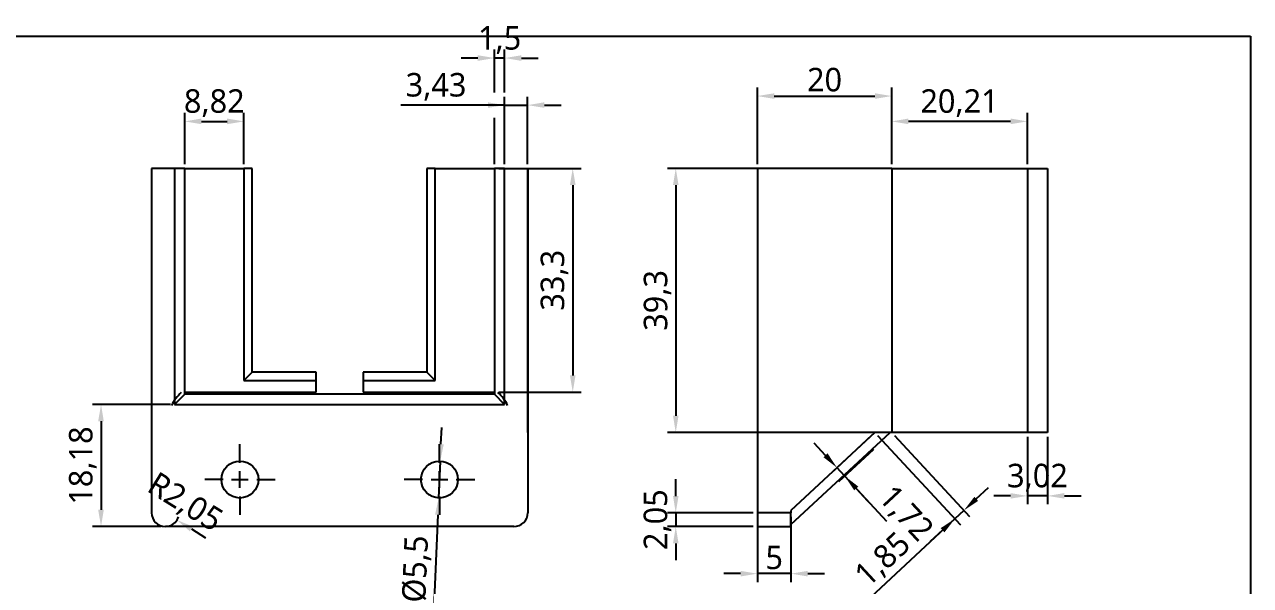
# Model space of a CAD drawing. Extents: x 20 to 297, y 10 to 202.
# Drawn here: x 114.4 to 297, y 118.3 to 201.7 of the extents above; entities that cross this region are included whole.
import ezdxf

# ---------------------------------------------------------------- set-up
doc = ezdxf.new("R2010")
doc.units = 0
doc.header["$LTSCALE"] = 12.7
doc.header["$MEASUREMENT"] = 0
doc.header["$PDMODE"] = 33
doc.header["$PDSIZE"] = 1
doc.linetypes.add('CENTER', pattern=[0.787402, 0.492126, -0.098425, 0.098425, -0.098425])
doc.layers.get('DEFPOINTS').update_dxf_attribs({"linetype": 'CONTINUOUS'})
for name, color, linetype in [('ANNOTATION_TEXT', 7, 'CONTINUOUS'), ('BORDER_FRAME', 7, 'CONTINUOUS'), ('CENTERMARKS', 7, 'CONTINUOUS'), ('TANGENT_LINES', 7, 'CONTINUOUS'), ('VISIBLE', 7, 'CONTINUOUS')]:
    doc.layers.add(name, color=color, linetype=linetype)
doc.styles.add('ONSHAPE-STANDARD-DIMENSION', font='')
doc.styles.get('ONSHAPE-STANDARD-DIMENSION').set_extended_font_data('Noto Sans')
doc.dimstyles.new('ONSHAPE-CHAMFERDIMSTYLE', dxfattribs={"dimtxt": 3.5, "dimasz": 2.5, "dimexe": 1.25, "dimexo": 0.625, "dimtad": 1, "dimtxsty": 'ONSHAPE-STANDARD-DIMENSION', "dimcen": 2.5, "dimclrd": 7, "dimclre": 7, "dimclrt": 7, "dimadec": 1, "dimazin": 3, "dimtfac": 1, "dimtmove": 0, "dimatfit": 3})
doc.dimstyles.new('ONSHAPE-ISO-25$0', dxfattribs={"dimtxt": 3.5, "dimasz": 2.5, "dimexe": 1.25, "dimexo": 0.625, "dimtad": 1, "dimtxsty": 'ONSHAPE-STANDARD-DIMENSION', "dimcen": 2.5, "dimclrd": 7, "dimclre": 7, "dimclrt": 7, "dimadec": 1, "dimazin": 3, "dimtfac": 1, "dimtmove": 0, "dimatfit": 3})
doc.dimstyles.new('ONSHAPE-ISO-25$3', dxfattribs={"dimtxt": 3.5, "dimasz": 2.5, "dimexe": 1.25, "dimexo": 0.625, "dimtad": 1, "dimtxsty": 'ONSHAPE-STANDARD-DIMENSION', "dimcen": 0, "dimclrd": 7, "dimclre": 7, "dimclrt": 7, "dimadec": 1, "dimazin": 3, "dimtfac": 1, "dimtmove": 0, "dimatfit": 3})
doc.dimstyles.new('ONSHAPE-ISO-25$4', dxfattribs={"dimtxt": 3.5, "dimasz": 2.5, "dimexe": 1.25, "dimexo": 0.625, "dimtad": 1, "dimtxsty": 'ONSHAPE-STANDARD-DIMENSION', "dimcen": 0, "dimclrd": 7, "dimclre": 7, "dimclrt": 7, "dimadec": 1, "dimazin": 3, "dimtfac": 1, "dimtmove": 0, "dimatfit": 3})

# ---------------------------------------------------------------- blocks, each defined once
blk = doc.blocks.new('*D8')
at = {"layer": 'ANNOTATION_TEXT', "color": 7}
for p, q in [((138.28, 180.94), (138.28, 188.55)), ((147.1, 180.94), (147.1, 188.55)), ((140.78, 187.3), (144.6, 187.3))]:
    blk.add_line(p, q, dxfattribs=at)
for points in [[(140.78, 187.72), (140.78, 186.88), (138.28, 187.3)], [(144.6, 186.88), (144.6, 187.72), (147.1, 187.3)]]:
    blk.add_solid(points, dxfattribs=at)
at = {"layer": 'DEFPOINTS', "color": 0}
for p in [(147.1, 187.3), (147.1, 187.3), (138.28, 180.31), (147.1, 180.31)]:
    blk.add_point(p, dxfattribs=at)
at = {"layer": 'ANNOTATION_TEXT', "color": 7, "insert": (142.69, 190.01), "char_height": 3.5, "attachment_point": 5, "style": 'ONSHAPE-STANDARD-DIMENSION'}
blk.add_mtext('8,82', dxfattribs=at)
blk = doc.blocks.new('*D9')
at = {"layer": 'ANNOTATION_TEXT', "color": 7}
for p, q in [((185.93, 180.94), (185.93, 190.97)), ((189.35, 180.94), (189.35, 190.97)), ((185.93, 189.72), (170.49, 189.72)), ((183.43, 189.72), (180.93, 189.72)), ((185.93, 189.72), (189.35, 189.72)), ((191.85, 189.72), (194.35, 189.72))]:
    blk.add_line(p, q, dxfattribs=at)
for points in [[(183.43, 189.31), (183.43, 190.14), (185.93, 189.72)], [(191.85, 190.14), (191.85, 189.31), (189.35, 189.72)]]:
    blk.add_solid(points, dxfattribs=at)
at = {"layer": 'DEFPOINTS', "color": 0}
for p in [(189.35, 189.72), (189.35, 189.72), (185.93, 180.31), (189.35, 180.31)]:
    blk.add_point(p, dxfattribs=at)
at = {"layer": 'ANNOTATION_TEXT', "color": 7, "insert": (175.71, 192.43), "char_height": 3.5, "attachment_point": 5, "style": 'ONSHAPE-STANDARD-DIMENSION'}
blk.add_mtext('3,43', dxfattribs=at)
blk = doc.blocks.new('*D10')
at = {"layer": 'ANNOTATION_TEXT', "color": 7}
for p, q in [((184.43, 191.6), (184.43, 197.97)), ((185.93, 191.6), (185.93, 197.97)), ((181.93, 196.72), (179.43, 196.72)), ((185.93, 196.72), (184.43, 196.72)), ((188.43, 196.72), (190.93, 196.72)), ((184.43, 180.94), (184.43, 187.85)), ((185.93, 180.94), (185.93, 187.85))]:
    blk.add_line(p, q, dxfattribs=at)
for points in [[(181.93, 196.3), (181.93, 197.14), (184.43, 196.72)], [(188.43, 197.14), (188.43, 196.3), (185.93, 196.72)]]:
    blk.add_solid(points, dxfattribs=at)
at = {"layer": 'DEFPOINTS', "color": 0}
for p in [(184.43, 196.72), (184.43, 196.72), (184.43, 180.31), (185.93, 180.31)]:
    blk.add_point(p, dxfattribs=at)
at = {"layer": 'ANNOTATION_TEXT', "color": 7, "insert": (185.18, 199.41), "char_height": 3.5, "attachment_point": 5, "style": 'ONSHAPE-STANDARD-DIMENSION'}
blk.add_mtext('1,5', dxfattribs=at)
blk = doc.blocks.new('*D11')
at = {"layer": 'ANNOTATION_TEXT', "color": 7}
for p, q in [((176.44, 139.26), (176.55, 141.75)), ((176.33, 136.76), (176.1, 131.26)), ((175.99, 128.77), (175.39, 114.9))]:
    blk.add_line(p, q, dxfattribs=at)
for points in [[(176.03, 139.27), (176.86, 139.24), (176.33, 136.76)], [(176.41, 128.75), (175.57, 128.78), (176.1, 131.26)]]:
    blk.add_solid(points, dxfattribs=at)
at = {"layer": 'DEFPOINTS', "color": 0}
for p in [(176.33, 136.76), (176.1, 131.26)]:
    blk.add_point(p, dxfattribs=at)
at = {"layer": 'ANNOTATION_TEXT', "color": 7, "insert": (172.88, 120.7), "char_height": 3.5, "attachment_point": 5, "rotation": 87.5373, "style": 'ONSHAPE-STANDARD-DIMENSION'}
blk.add_mtext('%%c5,5', dxfattribs=at)
blk = doc.blocks.new('*D12')
at = {"layer": 'ANNOTATION_TEXT', "color": 7}
for p, q in [((136.15, 145.19), (124.57, 145.19)), ((125.82, 142.69), (125.82, 129.51)), ((134.78, 127.01), (124.57, 127.01))]:
    blk.add_line(p, q, dxfattribs=at)
for points in [[(126.23, 142.69), (125.4, 142.69), (125.82, 145.19)], [(125.4, 129.51), (126.23, 129.51), (125.82, 127.01)]]:
    blk.add_solid(points, dxfattribs=at)
at = {"layer": 'DEFPOINTS', "color": 0}
for p in [(136.78, 145.19), (125.82, 127.01), (125.82, 127.01), (135.4, 127.01)]:
    blk.add_point(p, dxfattribs=at)
at = {"layer": 'ANNOTATION_TEXT', "color": 7, "insert": (123.11, 136.1), "char_height": 3.5, "attachment_point": 5, "rotation": 90, "style": 'ONSHAPE-STANDARD-DIMENSION'}
blk.add_mtext('18,18', dxfattribs=at)
blk = doc.blocks.new('*D13')
at = {"layer": 'ANNOTATION_TEXT', "color": 7}
for p, q in [((185.05, 180.31), (197.32, 180.31)), ((196.07, 177.81), (196.07, 149.51)), ((185.05, 147.01), (197.32, 147.01))]:
    blk.add_line(p, q, dxfattribs=at)
for points in [[(196.49, 177.81), (195.65, 177.81), (196.07, 180.31)], [(195.65, 149.51), (196.49, 149.51), (196.07, 147.01)]]:
    blk.add_solid(points, dxfattribs=at)
at = {"layer": 'DEFPOINTS', "color": 0}
for p in [(184.43, 180.31), (184.43, 147.01), (196.07, 147.01), (196.07, 147.01)]:
    blk.add_point(p, dxfattribs=at)
at = {"layer": 'ANNOTATION_TEXT', "color": 7, "insert": (193.36, 163.66), "char_height": 3.5, "attachment_point": 5, "rotation": 90, "style": 'ONSHAPE-STANDARD-DIMENSION'}
blk.add_mtext('33,3', dxfattribs=at)
blk = doc.blocks.new('*D14')
at = {"layer": 'ANNOTATION_TEXT', "color": 7}
for p, q in [((223.57, 180.94), (223.57, 192.32)), ((243.57, 180.94), (243.57, 192.32)), ((226.07, 191.07), (241.07, 191.07))]:
    blk.add_line(p, q, dxfattribs=at)
for points in [[(226.07, 191.48), (226.07, 190.65), (223.57, 191.07)], [(241.07, 190.65), (241.07, 191.48), (243.57, 191.07)]]:
    blk.add_solid(points, dxfattribs=at)
at = {"layer": 'DEFPOINTS', "color": 0}
for p in [(243.57, 191.07), (243.57, 191.07), (223.57, 180.31), (243.57, 180.31)]:
    blk.add_point(p, dxfattribs=at)
at = {"layer": 'ANNOTATION_TEXT', "color": 7, "insert": (233.57, 193.49), "char_height": 3.5, "attachment_point": 5, "style": 'ONSHAPE-STANDARD-DIMENSION'}
blk.add_mtext('20', dxfattribs=at)
blk = doc.blocks.new('*D15')
at = {"layer": 'ANNOTATION_TEXT', "color": 7}
for p, q in [((243.57, 180.94), (243.57, 188.55)), ((263.77, 180.94), (263.77, 188.55)), ((261.27, 187.3), (246.07, 187.3))]:
    blk.add_line(p, q, dxfattribs=at)
for points in [[(246.07, 187.72), (246.07, 186.88), (243.57, 187.3)], [(261.27, 186.88), (261.27, 187.72), (263.77, 187.3)]]:
    blk.add_solid(points, dxfattribs=at)
at = {"layer": 'DEFPOINTS', "color": 0}
for p in [(243.57, 187.3), (243.57, 187.3), (243.57, 180.31), (263.77, 180.31)]:
    blk.add_point(p, dxfattribs=at)
at = {"layer": 'ANNOTATION_TEXT', "color": 7, "insert": (253.67, 190.01), "char_height": 3.5, "attachment_point": 5, "style": 'ONSHAPE-STANDARD-DIMENSION'}
blk.add_mtext('20,21', dxfattribs=at)
blk = doc.blocks.new('*D16')
at = {"layer": 'ANNOTATION_TEXT', "color": 7}
for p, q in [((263.77, 140.39), (263.77, 130.33)), ((266.79, 140.39), (266.79, 130.33)), ((261.27, 131.58), (258.77, 131.58)), ((266.79, 131.58), (263.77, 131.58)), ((269.29, 131.58), (271.79, 131.58))]:
    blk.add_line(p, q, dxfattribs=at)
for points in [[(261.27, 131.17), (261.27, 132), (263.77, 131.58)], [(269.29, 132), (269.29, 131.17), (266.79, 131.58)]]:
    blk.add_solid(points, dxfattribs=at)
at = {"layer": 'DEFPOINTS', "color": 0}
for p in [(263.77, 141.01), (266.79, 141.01), (263.77, 131.58), (263.77, 131.58)]:
    blk.add_point(p, dxfattribs=at)
at = {"layer": 'ANNOTATION_TEXT', "color": 7, "insert": (265.28, 134.29), "char_height": 3.5, "attachment_point": 5, "style": 'ONSHAPE-STANDARD-DIMENSION'}
blk.add_mtext('3,02', dxfattribs=at)
blk = doc.blocks.new('*D17')
at = {"layer": 'ANNOTATION_TEXT', "color": 7}
for p, q in [((242.94, 180.31), (210.16, 180.31)), ((211.41, 177.81), (211.41, 143.51)), ((242.94, 141.01), (210.16, 141.01))]:
    blk.add_line(p, q, dxfattribs=at)
for points in [[(211.83, 177.81), (211, 177.81), (211.41, 180.31)], [(211, 143.51), (211.83, 143.51), (211.41, 141.01)]]:
    blk.add_solid(points, dxfattribs=at)
at = {"layer": 'DEFPOINTS', "color": 0}
for p in [(243.57, 180.31), (211.41, 141.01), (211.41, 141.01), (243.57, 141.01)]:
    blk.add_point(p, dxfattribs=at)
at = {"layer": 'ANNOTATION_TEXT', "color": 7, "insert": (208.71, 160.66), "char_height": 3.5, "attachment_point": 5, "rotation": 90, "style": 'ONSHAPE-STANDARD-DIMENSION'}
blk.add_mtext('39,3', dxfattribs=at)
blk = doc.blocks.new('*D18')
at = {"layer": 'ANNOTATION_TEXT', "color": 7}
for p, q in [((241.47, 140.55), (253.83, 127.26)), ((243.99, 140.55), (255.18, 128.51)), ((256.16, 131.13), (257.99, 132.83)), ((252.98, 128.17), (240.45, 116.53)), ((254.33, 129.43), (252.98, 128.17)), ((251.15, 126.47), (249.32, 124.77))]:
    blk.add_line(p, q, dxfattribs=at)
for points in [[(255.88, 131.44), (256.45, 130.83), (254.33, 129.43)], [(251.43, 126.16), (250.86, 126.78), (252.98, 128.17)]]:
    blk.add_solid(points, dxfattribs=at)
at = {"layer": 'DEFPOINTS', "color": 0}
for p in [(241.04, 141.01), (243.57, 141.01), (252.98, 128.17), (252.98, 128.17)]:
    blk.add_point(p, dxfattribs=at)
at = {"layer": 'ANNOTATION_TEXT', "color": 7, "insert": (242.35, 121.99), "char_height": 3.5, "attachment_point": 5, "rotation": 42.9078, "style": 'ONSHAPE-STANDARD-DIMENSION'}
blk.add_mtext('1,85', dxfattribs=at)
blk = doc.blocks.new('*D19')
at = {"layer": 'ANNOTATION_TEXT', "color": 7}
for p, q in [((240.59, 140.59), (234.5, 134.93)), ((233.71, 137.61), (232.01, 139.44)), ((240.84, 138.48), (235.67, 133.67)), ((236.59, 134.52), (235.42, 135.78)), ((236.59, 134.52), (242.81, 127.82)), ((238.29, 132.69), (239.99, 130.86))]:
    blk.add_line(p, q, dxfattribs=at)
for points in [[(233.41, 137.33), (234.02, 137.9), (235.42, 135.78)], [(238.59, 132.97), (237.98, 132.41), (236.59, 134.52)]]:
    blk.add_solid(points, dxfattribs=at)
at = {"layer": 'DEFPOINTS', "color": 0}
for p in [(241.04, 141.01), (243.57, 141.01), (235.42, 135.78), (235.42, 135.78)]:
    blk.add_point(p, dxfattribs=at)
at = {"layer": 'ANNOTATION_TEXT', "color": 7, "insert": (245.55, 128.85), "char_height": 3.5, "attachment_point": 5, "rotation": 312.9078, "style": 'ONSHAPE-STANDARD-DIMENSION'}
blk.add_mtext('1,72', dxfattribs=at)
blk = doc.blocks.new('*D20')
at = {"layer": 'ANNOTATION_TEXT', "color": 7}
for p, q in [((223.57, 128.44), (223.57, 118.76)), ((228.57, 128.44), (228.57, 118.76)), ((221.07, 120.01), (218.57, 120.01)), ((228.57, 120.01), (223.57, 120.01)), ((231.07, 120.01), (233.57, 120.01))]:
    blk.add_line(p, q, dxfattribs=at)
for points in [[(221.07, 119.59), (221.07, 120.42), (223.57, 120.01)], [(231.07, 120.42), (231.07, 119.59), (228.57, 120.01)]]:
    blk.add_solid(points, dxfattribs=at)
at = {"layer": 'DEFPOINTS', "color": 0}
for p in [(223.57, 129.06), (228.57, 129.06), (223.57, 120.01), (223.57, 120.01)]:
    blk.add_point(p, dxfattribs=at)
at = {"layer": 'ANNOTATION_TEXT', "color": 7, "insert": (226.07, 122.41), "char_height": 3.5, "attachment_point": 5, "style": 'ONSHAPE-STANDARD-DIMENSION'}
blk.add_mtext('5', dxfattribs=at)
blk = doc.blocks.new('*D21')
at = {"layer": 'ANNOTATION_TEXT', "color": 7}
for p, q in [((211.41, 131.56), (211.41, 134.06)), ((222.94, 129.06), (210.16, 129.06)), ((211.41, 129.06), (211.41, 127.01)), ((222.94, 127.01), (210.16, 127.01)), ((211.41, 124.51), (211.41, 122.01))]:
    blk.add_line(p, q, dxfattribs=at)
for points in [[(211, 131.56), (211.83, 131.56), (211.41, 129.06)], [(211.83, 124.51), (211, 124.51), (211.41, 127.01)]]:
    blk.add_solid(points, dxfattribs=at)
at = {"layer": 'DEFPOINTS', "color": 0}
for p in [(223.57, 129.06), (211.41, 127.01), (211.41, 127.01), (223.57, 127.01)]:
    blk.add_point(p, dxfattribs=at)
at = {"layer": 'ANNOTATION_TEXT', "color": 7, "insert": (208.7, 128.04), "char_height": 3.5, "attachment_point": 5, "rotation": 90, "style": 'ONSHAPE-STANDARD-DIMENSION'}
blk.add_mtext('2,05', dxfattribs=at)
blk = doc.blocks.new('*D36')
at = {"layer": 'ANNOTATION_TEXT', "color": 7}
blk.add_line((139.27, 126.66), (141.39, 125.35), dxfattribs=at)
blk.add_arc((135.4, 129.06), 2.05, 287.5366, 343.2616, dxfattribs=at)
blk.add_solid([(139.49, 127.02), (139.05, 126.31), (137.14, 127.98)], dxfattribs=at)
at = {"layer": 'DEFPOINTS', "color": 0}
for p in [(135.4, 129.06), (137.14, 127.98)]:
    blk.add_point(p, dxfattribs=at)
at = {"layer": 'ANNOTATION_TEXT', "color": 7, "insert": (138.26, 130.48), "char_height": 3.5, "attachment_point": 5, "rotation": 328.2185, "style": 'ONSHAPE-STANDARD-DIMENSION'}
blk.add_mtext('R2,05', dxfattribs=at)

msp = doc.modelspace()

# ---------------------------------------------------------------- linework, layer by layer
at = {"layer": 'BORDER_FRAME'}
for p, q in [((20, 200), (297, 200)), ((297, 200), (297, 10))]:
    msp.add_line(p, q, dxfattribs=at)
at = {"layer": 'CENTERMARKS', "linetype": 'CENTER'}
for p, q in [((146.507, 136.511), (146.507, 139.261)), ((176.216, 136.511), (176.216, 139.261)), ((144.007, 134.011), (141.257, 134.011)), ((149.007, 134.011), (151.757, 134.011)), ((173.716, 134.011), (170.966, 134.011)), ((178.716, 134.011), (181.466, 134.011)), ((146.507, 131.511), (146.507, 128.761)), ((176.216, 131.511), (176.216, 128.761))]:
    msp.add_line(p, q, dxfattribs=at)
at = {"layer": 'CENTERMARKS', "linetype": 'CONTINUOUS'}
for p, q in [((146.507, 132.761), (146.507, 135.261)), ((176.216, 132.761), (176.216, 135.261)), ((145.257, 134.011), (147.757, 134.011)), ((174.966, 134.011), (177.466, 134.011))]:
    msp.add_line(p, q, dxfattribs=at)
at = {"layer": 'TANGENT_LINES'}
for p, q in [((136.777, 180.311), (136.777, 145.194)), ((147.1, 180.311), (147.1, 148.748)), ((175.6, 148.748), (175.6, 180.311)), ((185.926, 145.194), (185.926, 180.311)), ((263.774, 180.311), (263.774, 141.011)), ((147.1, 148.748), (157.867, 148.748)), ((164.867, 148.748), (175.6, 148.748)), ((136.777, 145.194), (185.926, 145.194)), ((241.044, 141.011), (228.567, 129.414)), ((228.567, 129.061), (223.567, 129.061))]:
    msp.add_line(p, q, dxfattribs=at)
at = {"layer": 'VISIBLE'}
for p, q in [((133.331, 180.311), (133.331, 141.011)), ((133.331, 180.311), (133.351, 180.311)), ((133.351, 180.311), (133.351, 129.061)), ((136.777, 180.311), (133.351, 180.311)), ((138.277, 180.311), (136.777, 180.311)), ((138.277, 180.311), (147.1, 180.311)), ((138.277, 146.694), (138.277, 180.311)), ((148.35, 180.311), (147.1, 180.311)), ((148.35, 149.998), (148.35, 180.311)), ((174.35, 180.311), (174.35, 149.998)), ((175.6, 180.311), (174.35, 180.311)), ((175.6, 180.311), (184.426, 180.311)), ((184.426, 180.311), (184.426, 146.694)), ((185.926, 180.311), (184.426, 180.311)), ((185.926, 180.311), (189.365, 180.311)), ((189.352, 180.311), (189.372, 180.311)), ((189.365, 180.311), (189.365, 129.061)), ((189.372, 141.011), (189.372, 180.311)), ((243.567, 180.311), (223.567, 180.311)), ((223.567, 180.311), (223.567, 129.061)), ((243.567, 180.311), (243.567, 141.011)), ((243.567, 180.311), (263.774, 180.311)), ((263.774, 180.311), (266.79, 180.311)), ((266.79, 180.311), (266.79, 141.011)), ((148.35, 149.998), (147.1, 148.748)), ((157.867, 149.998), (148.35, 149.998)), ((157.867, 148.748), (157.867, 149.998)), ((174.35, 149.998), (164.867, 149.998)), ((164.867, 149.998), (164.867, 148.748)), ((175.6, 148.748), (174.35, 149.998)), ((157.867, 147.011), (157.867, 148.748)), ((164.867, 148.748), (164.867, 147.011)), ((136.777, 145.194), (138.277, 146.694)), ((138.277, 147.011), (157.867, 147.011)), ((184.426, 146.694), (138.277, 146.694)), ((164.867, 147.011), (184.426, 147.011)), ((185.926, 145.194), (184.426, 146.694)), ((133.351, 141.011), (133.331, 141.011)), ((189.372, 141.011), (189.352, 141.011)), ((228.567, 127.299), (243.319, 141.011)), ((243.567, 141.011), (241.044, 141.011)), ((263.774, 141.011), (243.567, 141.011)), ((266.79, 141.011), (263.774, 141.011)), ((223.567, 129.061), (223.567, 127.011)), ((228.567, 129.414), (228.567, 129.061)), ((228.567, 127.011), (228.567, 129.061)), ((187.315, 127.011), (135.401, 127.011)), ((223.567, 127.011), (228.567, 127.011))]:
    msp.add_line(p, q, dxfattribs=at)
for centre in [(146.507, 134.011), (176.216, 134.011)]:
    msp.add_circle(centre, 2.75, dxfattribs=at)
for centre, radius, start, end in [((142.152, 142.179), 6.484, 132.55347, 153.87992), ((180.979, 142.499), 5.958, 25.16813, 48.39884), ((135.401, 129.061), 2.05, 180, 270), ((187.315, 129.061), 2.05, 269.99999, 0.00001)]:
    msp.add_arc(centre, radius, start, end, dxfattribs=at)

# ---------------------------------------------------------------- dimensions: what is measured, and where the dimension line sits
at = {"layer": 'ANNOTATION_TEXT'}
for base, p1, p2, picture, middle in [((184.426, 196.72), (185.926, 180.311, 21.611), (184.426, 180.311, 20.111), '*D10', (185.176, 196.72)), ((189.352, 189.722), (185.926, 180.311, 21.611), (189.352, 180.311, 1.611), '*D9', (175.706, 189.722)), ((147.1, 187.3), (138.277, 180.311, 20.111), (147.1, 180.311, -18.389), '*D8', (142.688, 187.3)), ((223.567, 120.008), (228.567, 129.061, 28.01), (223.567, 129.061, 28.013), '*D20', (226.067, 120.008))]:
    dim = msp.add_linear_dim(base=base, p1=p1, p2=p2, dimstyle='ONSHAPE-ISO-25$0', override={"dimscale": 1, "dimlfac": 1, "dimpost": ''}, dxfattribs=at)
    dim.commit()
    dim.dimension.update_dxf_attribs({"geometry": picture, "text_midpoint": middle, "dimtype": 160})
for base, p1, p2, angle, dimstyle, picture, middle in [((243.567, 191.068), (223.567, 180.311, 28.013), (243.567, 180.311, 28.001), 0, 'ONSHAPE-ISO-25$0', '*D14', (233.567, 191.068)), ((243.567, 187.3), (263.774, 180.311, 26.544), (243.567, 180.311, 28.001), 0, 'ONSHAPE-ISO-25$0', '*D15', (253.67, 187.3)), ((196.071, 147.011), (184.426, 180.311, -18.389), (184.426, 147.011, -18.389), 90, 'ONSHAPE-ISO-25$0', '*D13', (196.071, 163.661)), ((211.413, 141.011), (243.567, 180.311, 28.001), (243.567, 141.011, 28.001), 90, 'ONSHAPE-ISO-25$0', '*D17', (211.413, 160.661)), ((125.818, 127.011), (136.777, 145.194, 21.611), (135.401, 127.011, 21.611), 90, 'ONSHAPE-ISO-25$0', '*D12', (125.818, 136.103)), ((235.416, 135.78), (243.567, 141.011, 28.001), (241.044, 141.011, 28.002), 132.90782, 'ONSHAPE-CHAMFERDIMSTYLE', '*D19', (243.567, 127.011)), ((252.978, 128.172), (243.567, 141.011, 28.001), (241.044, 141.011, 28.002), 222.90782, 'ONSHAPE-CHAMFERDIMSTYLE', '*D18', (244.198, 120.011)), ((263.774, 131.582), (266.79, 141.011, 22.992), (263.774, 141.011, 26.544), 0, 'ONSHAPE-ISO-25$0', '*D16', (265.282, 131.582)), ((211.413, 127.011), (223.567, 129.061, 28.013), (223.567, 127.011, 25.963), 90, 'ONSHAPE-ISO-25$0', '*D21', (211.413, 128.036))]:
    dim = msp.add_linear_dim(base=base, p1=p1, p2=p2, angle=angle, dimstyle=dimstyle, override={"dimscale": 1, "dimlfac": 1, "dimpost": ''}, dxfattribs=at)
    dim.commit()
    dim.dimension.update_dxf_attribs({"geometry": picture, "text_midpoint": middle, "dimtype": 160})
dim = msp.add_diameter_dim_2p(p1=(176.334, 136.759, 21.611), p2=(176.098, 131.264, 21.611), dimstyle='ONSHAPE-ISO-25$3', override={"dimscale": 1, "dimlfac": 1, "dimpost": '%%c<>', "dimtofl": 1, "dimtmove": 0, "dimatfit": 3}, dxfattribs=at)
dim.commit()
dim.dimension.update_dxf_attribs({"geometry": '*D11', "text_midpoint": (175.639, 120.583), "dimtype": 163})
dim = msp.add_radius_dim(center=(135.401, 129.061, 21.611), mpoint=(137.143, 127.981, 21.611), dimstyle='ONSHAPE-ISO-25$4', override={"dimscale": 1, "dimexe": 0.536688, "dimlfac": 1, "dimpost": 'R<>', "dimse1": 0, "dimtofl": 1, "dimtmove": 0, "dimatfit": 0}, dxfattribs=at)
dim.commit()
dim.dimension.update_dxf_attribs({"geometry": '*D36', "text_midpoint": (136.836, 128.172), "dimtype": 164})

doc.saveas('drawing.dxf')
